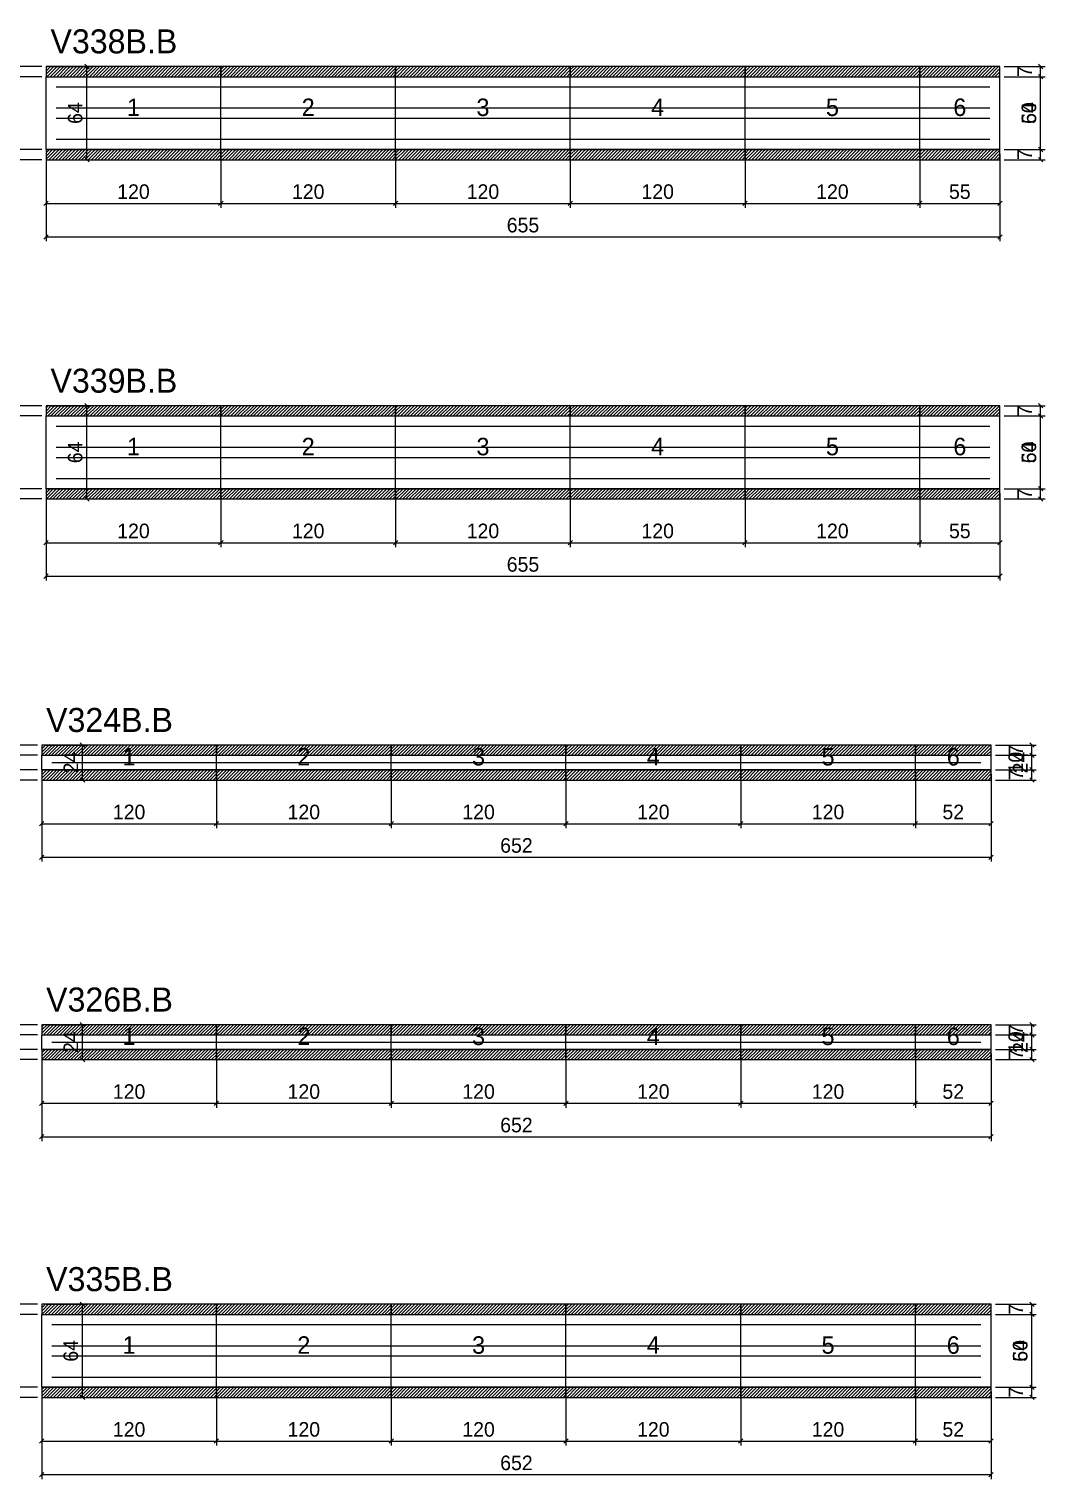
# Model space of a CAD drawing. Extents: x -9000 to 3070, y -16391 to 1250.
# Drawn here: x 901 to 1599, y -5240 to -4244 of the extents above; entities that cross this region are included whole.
import ezdxf
from ezdxf.enums import TextEntityAlignment as Align

# ---------------------------------------------------------------- set-up
doc = ezdxf.new("R2010")
doc.units = 0
for name, color, linetype in [('5', 5, 'Continuous'), ('COTA', 241, 'Continuous'), ('NOMENCLATURA', 7, 'Continuous'), ('Painéis', 200, 'Continuous'), ('SARR_2.2x5', 40, 'Continuous'), ('SARR_2.2x7', 40, 'Continuous'), ('SCO-___-LAJ', 224, 'Continuous')]:
    doc.layers.add(name, color=color, linetype=linetype)
doc.dimstyles.new('PAINEL', dxfattribs={"dimtxt": 10, "dimasz": 3, "dimexe": 3, "dimexo": 3, "dimgap": 3, "dimtad": 1, "dimblk": 'OBLIQUE', "dimblk1": 'OBLIQUE', "dimcen": 2.5, "dimclrd": 4, "dimclre": 4, "dimclrt": 240, "dimazin": 3, "dimtfac": 1, "dimtmove": 0, "dimatfit": 3})

# ---------------------------------------------------------------- blocks, each defined once
blk = doc.blocks.new('_OBLIQUE')
at = {"color": 0, "linetype": 'BYBLOCK'}
blk.add_line((-0.5, -0.5), (0.5, 0.5), dxfattribs=at)

msp = doc.modelspace()

# ---------------------------------------------------------------- hatches: boundary and pattern name
at = {"layer": 'COTA'}
h = msp.add_hatch(dxfattribs=at)
h.set_pattern_fill('ANSI31', scale=0.5)
h.paths.add_polyline_path([(913, -4277), (1033, -4277), (1033, -4270), (913, -4270)])
h = msp.add_hatch(dxfattribs=at)
h.set_pattern_fill('ANSI31', scale=0.5)
h.paths.add_polyline_path([(1033, -4277), (1153, -4277), (1153, -4270), (1033, -4270)])
h = msp.add_hatch(dxfattribs=at)
h.set_pattern_fill('ANSI31', scale=0.5)
h.paths.add_polyline_path([(1153, -4277), (1273, -4277), (1273, -4270), (1153, -4270)])
h = msp.add_hatch(dxfattribs=at)
h.set_pattern_fill('ANSI31', scale=0.5)
h.paths.add_polyline_path([(1273, -4277), (1393, -4277), (1393, -4270), (1273, -4270)])
h = msp.add_hatch(dxfattribs=at)
h.set_pattern_fill('ANSI31', scale=0.5)
h.paths.add_polyline_path([(1393, -4277), (1513, -4277), (1513, -4270), (1393, -4270)])
h = msp.add_hatch(dxfattribs=at)
h.set_pattern_fill('ANSI31', scale=0.5)
h.paths.add_polyline_path([(1513, -4277), (1568, -4277), (1568, -4270), (1513, -4270)])
h = msp.add_hatch(dxfattribs=at)
h.set_pattern_fill('ANSI31', scale=0.5)
h.paths.add_polyline_path([(913, -4334), (1033, -4334), (1033, -4327), (913, -4327)])
h = msp.add_hatch(dxfattribs=at)
h.set_pattern_fill('ANSI31', scale=0.5)
h.paths.add_polyline_path([(1033, -4334), (1153, -4334), (1153, -4327), (1033, -4327)])
h = msp.add_hatch(dxfattribs=at)
h.set_pattern_fill('ANSI31', scale=0.5)
h.paths.add_polyline_path([(1153, -4334), (1273, -4334), (1273, -4327), (1153, -4327)])
h = msp.add_hatch(dxfattribs=at)
h.set_pattern_fill('ANSI31', scale=0.5)
h.paths.add_polyline_path([(1273, -4334), (1393, -4334), (1393, -4327), (1273, -4327)])
h = msp.add_hatch(dxfattribs=at)
h.set_pattern_fill('ANSI31', scale=0.5)
h.paths.add_polyline_path([(1393, -4334), (1513, -4334), (1513, -4327), (1393, -4327)])
h = msp.add_hatch(dxfattribs=at)
h.set_pattern_fill('ANSI31', scale=0.5)
h.paths.add_polyline_path([(1513, -4334), (1568, -4334), (1568, -4327), (1513, -4327)])
h = msp.add_hatch(dxfattribs=at)
h.set_pattern_fill('ANSI31', scale=0.5)
h.paths.add_polyline_path([(913, -4510), (1033, -4510), (1033, -4503), (913, -4503)])
h = msp.add_hatch(dxfattribs=at)
h.set_pattern_fill('ANSI31', scale=0.5)
h.paths.add_polyline_path([(1033, -4510), (1153, -4510), (1153, -4503), (1033, -4503)])
h = msp.add_hatch(dxfattribs=at)
h.set_pattern_fill('ANSI31', scale=0.5)
h.paths.add_polyline_path([(1153, -4510), (1273, -4510), (1273, -4503), (1153, -4503)])
h = msp.add_hatch(dxfattribs=at)
h.set_pattern_fill('ANSI31', scale=0.5)
h.paths.add_polyline_path([(1273, -4510), (1393, -4510), (1393, -4503), (1273, -4503)])
h = msp.add_hatch(dxfattribs=at)
h.set_pattern_fill('ANSI31', scale=0.5)
h.paths.add_polyline_path([(1393, -4510), (1513, -4510), (1513, -4503), (1393, -4503)])
h = msp.add_hatch(dxfattribs=at)
h.set_pattern_fill('ANSI31', scale=0.5)
h.paths.add_polyline_path([(1513, -4510), (1568, -4510), (1568, -4503), (1513, -4503)])
h = msp.add_hatch(dxfattribs=at)
h.set_pattern_fill('ANSI31', scale=0.5)
h.paths.add_polyline_path([(913, -4567), (1033, -4567), (1033, -4560), (913, -4560)])
h = msp.add_hatch(dxfattribs=at)
h.set_pattern_fill('ANSI31', scale=0.5)
h.paths.add_polyline_path([(1033, -4567), (1153, -4567), (1153, -4560), (1033, -4560)])
h = msp.add_hatch(dxfattribs=at)
h.set_pattern_fill('ANSI31', scale=0.5)
h.paths.add_polyline_path([(1153, -4567), (1273, -4567), (1273, -4560), (1153, -4560)])
h = msp.add_hatch(dxfattribs=at)
h.set_pattern_fill('ANSI31', scale=0.5)
h.paths.add_polyline_path([(1273, -4567), (1393, -4567), (1393, -4560), (1273, -4560)])
h = msp.add_hatch(dxfattribs=at)
h.set_pattern_fill('ANSI31', scale=0.5)
h.paths.add_polyline_path([(1393, -4567), (1513, -4567), (1513, -4560), (1393, -4560)])
h = msp.add_hatch(dxfattribs=at)
h.set_pattern_fill('ANSI31', scale=0.5)
h.paths.add_polyline_path([(1513, -4567), (1568, -4567), (1568, -4560), (1513, -4560)])
h = msp.add_hatch(dxfattribs=at)
h.set_pattern_fill('ANSI31', scale=0.5)
h.paths.add_polyline_path([(910, -4743), (1030, -4743), (1030, -4736), (910, -4736)])
h = msp.add_hatch(dxfattribs=at)
h.set_pattern_fill('ANSI31', scale=0.5)
h.paths.add_polyline_path([(1030, -4743), (1150, -4743), (1150, -4736), (1030, -4736)])
h = msp.add_hatch(dxfattribs=at)
h.set_pattern_fill('ANSI31', scale=0.5)
h.paths.add_polyline_path([(1150, -4743), (1270, -4743), (1270, -4736), (1150, -4736)])
h = msp.add_hatch(dxfattribs=at)
h.set_pattern_fill('ANSI31', scale=0.5)
h.paths.add_polyline_path([(1270, -4743), (1390, -4743), (1390, -4736), (1270, -4736)])
h = msp.add_hatch(dxfattribs=at)
h.set_pattern_fill('ANSI31', scale=0.5)
h.paths.add_polyline_path([(1390, -4743), (1510, -4743), (1510, -4736), (1390, -4736)])
h = msp.add_hatch(dxfattribs=at)
h.set_pattern_fill('ANSI31', scale=0.5)
h.paths.add_polyline_path([(1510, -4743), (1562, -4743), (1562, -4736), (1510, -4736)])
h = msp.add_hatch(dxfattribs=at)
h.set_pattern_fill('ANSI31', scale=0.5)
h.paths.add_polyline_path([(910, -4760), (1030, -4760), (1030, -4753), (910, -4753)])
h = msp.add_hatch(dxfattribs=at)
h.set_pattern_fill('ANSI31', scale=0.5)
h.paths.add_polyline_path([(1030, -4760), (1150, -4760), (1150, -4753), (1030, -4753)])
h = msp.add_hatch(dxfattribs=at)
h.set_pattern_fill('ANSI31', scale=0.5)
h.paths.add_polyline_path([(1150, -4760), (1270, -4760), (1270, -4753), (1150, -4753)])
h = msp.add_hatch(dxfattribs=at)
h.set_pattern_fill('ANSI31', scale=0.5)
h.paths.add_polyline_path([(1270, -4760), (1390, -4760), (1390, -4753), (1270, -4753)])
h = msp.add_hatch(dxfattribs=at)
h.set_pattern_fill('ANSI31', scale=0.5)
h.paths.add_polyline_path([(1390, -4760), (1510, -4760), (1510, -4753), (1390, -4753)])
h = msp.add_hatch(dxfattribs=at)
h.set_pattern_fill('ANSI31', scale=0.5)
h.paths.add_polyline_path([(1510, -4760), (1562, -4760), (1562, -4753), (1510, -4753)])
h = msp.add_hatch(dxfattribs=at)
h.set_pattern_fill('ANSI31', scale=0.5)
h.paths.add_polyline_path([(910, -4935), (1030, -4935), (1030, -4928), (910, -4928)])
h = msp.add_hatch(dxfattribs=at)
h.set_pattern_fill('ANSI31', scale=0.5)
h.paths.add_polyline_path([(1030, -4935), (1150, -4935), (1150, -4928), (1030, -4928)])
h = msp.add_hatch(dxfattribs=at)
h.set_pattern_fill('ANSI31', scale=0.5)
h.paths.add_polyline_path([(1150, -4935), (1270, -4935), (1270, -4928), (1150, -4928)])
h = msp.add_hatch(dxfattribs=at)
h.set_pattern_fill('ANSI31', scale=0.5)
h.paths.add_polyline_path([(1270, -4935), (1390, -4935), (1390, -4928), (1270, -4928)])
h = msp.add_hatch(dxfattribs=at)
h.set_pattern_fill('ANSI31', scale=0.5)
h.paths.add_polyline_path([(1390, -4935), (1510, -4935), (1510, -4928), (1390, -4928)])
h = msp.add_hatch(dxfattribs=at)
h.set_pattern_fill('ANSI31', scale=0.5)
h.paths.add_polyline_path([(1510, -4935), (1562, -4935), (1562, -4928), (1510, -4928)])
h = msp.add_hatch(dxfattribs=at)
h.set_pattern_fill('ANSI31', scale=0.5)
h.paths.add_polyline_path([(910, -4952), (1030, -4952), (1030, -4945), (910, -4945)])
h = msp.add_hatch(dxfattribs=at)
h.set_pattern_fill('ANSI31', scale=0.5)
h.paths.add_polyline_path([(1030, -4952), (1150, -4952), (1150, -4945), (1030, -4945)])
h = msp.add_hatch(dxfattribs=at)
h.set_pattern_fill('ANSI31', scale=0.5)
h.paths.add_polyline_path([(1150, -4952), (1270, -4952), (1270, -4945), (1150, -4945)])
h = msp.add_hatch(dxfattribs=at)
h.set_pattern_fill('ANSI31', scale=0.5)
h.paths.add_polyline_path([(1270, -4952), (1390, -4952), (1390, -4945), (1270, -4945)])
h = msp.add_hatch(dxfattribs=at)
h.set_pattern_fill('ANSI31', scale=0.5)
h.paths.add_polyline_path([(1390, -4952), (1510, -4952), (1510, -4945), (1390, -4945)])
h = msp.add_hatch(dxfattribs=at)
h.set_pattern_fill('ANSI31', scale=0.5)
h.paths.add_polyline_path([(1510, -4952), (1562, -4952), (1562, -4945), (1510, -4945)])
h = msp.add_hatch(dxfattribs=at)
h.set_pattern_fill('ANSI31', scale=0.5)
h.paths.add_polyline_path([(910, -5127), (1030, -5127), (1030, -5120), (910, -5120)])
h = msp.add_hatch(dxfattribs=at)
h.set_pattern_fill('ANSI31', scale=0.5)
h.paths.add_polyline_path([(1030, -5127), (1150, -5127), (1150, -5120), (1030, -5120)])
h = msp.add_hatch(dxfattribs=at)
h.set_pattern_fill('ANSI31', scale=0.5)
h.paths.add_polyline_path([(1150, -5127), (1270, -5127), (1270, -5120), (1150, -5120)])
h = msp.add_hatch(dxfattribs=at)
h.set_pattern_fill('ANSI31', scale=0.5)
h.paths.add_polyline_path([(1270, -5127), (1390, -5127), (1390, -5120), (1270, -5120)])
h = msp.add_hatch(dxfattribs=at)
h.set_pattern_fill('ANSI31', scale=0.5)
h.paths.add_polyline_path([(1390, -5127), (1510, -5127), (1510, -5120), (1390, -5120)])
h = msp.add_hatch(dxfattribs=at)
h.set_pattern_fill('ANSI31', scale=0.5)
h.paths.add_polyline_path([(1510, -5127), (1562, -5127), (1562, -5120), (1510, -5120)])
h = msp.add_hatch(dxfattribs=at)
h.set_pattern_fill('ANSI31', scale=0.5)
h.paths.add_polyline_path([(910, -5184), (1030, -5184), (1030, -5177), (910, -5177)])
h = msp.add_hatch(dxfattribs=at)
h.set_pattern_fill('ANSI31', scale=0.5)
h.paths.add_polyline_path([(1030, -5184), (1150, -5184), (1150, -5177), (1030, -5177)])
h = msp.add_hatch(dxfattribs=at)
h.set_pattern_fill('ANSI31', scale=0.5)
h.paths.add_polyline_path([(1150, -5184), (1270, -5184), (1270, -5177), (1150, -5177)])
h = msp.add_hatch(dxfattribs=at)
h.set_pattern_fill('ANSI31', scale=0.5)
h.paths.add_polyline_path([(1270, -5184), (1390, -5184), (1390, -5177), (1270, -5177)])
h = msp.add_hatch(dxfattribs=at)
h.set_pattern_fill('ANSI31', scale=0.5)
h.paths.add_polyline_path([(1390, -5184), (1510, -5184), (1510, -5177), (1390, -5177)])
h = msp.add_hatch(dxfattribs=at)
h.set_pattern_fill('ANSI31', scale=0.5)
h.paths.add_polyline_path([(1510, -5184), (1562, -5184), (1562, -5177), (1510, -5177)])

# ---------------------------------------------------------------- linework, layer by layer
at = {"layer": 'Painéis'}
for p, q in [((913, -4277), (1033, -4277)), ((913, -4327), (913, -4277)), ((1033, -4327), (1033, -4277)), ((1033, -4327), (1033, -4277)), ((1033, -4277), (1153, -4277)), ((1033, -4327), (1033, -4277)), ((1153, -4327), (1153, -4277)), ((1153, -4327), (1153, -4277)), ((1153, -4277), (1273, -4277)), ((1153, -4327), (1153, -4277)), ((1273, -4327), (1273, -4277)), ((1273, -4327), (1273, -4277)), ((1273, -4277), (1393, -4277)), ((1273, -4327), (1273, -4277)), ((1393, -4327), (1393, -4277)), ((1393, -4327), (1393, -4277)), ((1393, -4277), (1513, -4277)), ((1393, -4327), (1393, -4277)), ((1513, -4327), (1513, -4277)), ((1513, -4327), (1513, -4277)), ((1513, -4277), (1568, -4277)), ((1513, -4327), (1513, -4277)), ((1568, -4327), (1568, -4277)), ((913, -4327), (1033, -4327)), ((1033, -4327), (1153, -4327)), ((1153, -4327), (1273, -4327)), ((1273, -4327), (1393, -4327)), ((1393, -4327), (1513, -4327)), ((1513, -4327), (1568, -4327)), ((913, -4510), (1033, -4510)), ((913, -4560), (913, -4510)), ((1033, -4560), (1033, -4510)), ((1033, -4560), (1033, -4510)), ((1033, -4510), (1153, -4510)), ((1033, -4560), (1033, -4510)), ((1153, -4560), (1153, -4510)), ((1153, -4560), (1153, -4510)), ((1153, -4510), (1273, -4510)), ((1153, -4560), (1153, -4510)), ((1273, -4560), (1273, -4510)), ((1273, -4560), (1273, -4510)), ((1273, -4510), (1393, -4510)), ((1273, -4560), (1273, -4510)), ((1393, -4560), (1393, -4510)), ((1393, -4560), (1393, -4510)), ((1393, -4510), (1513, -4510)), ((1393, -4560), (1393, -4510)), ((1513, -4560), (1513, -4510)), ((1513, -4560), (1513, -4510)), ((1513, -4510), (1568, -4510)), ((1513, -4560), (1513, -4510)), ((1568, -4560), (1568, -4510)), ((913, -4560), (1033, -4560)), ((1033, -4560), (1153, -4560)), ((1153, -4560), (1273, -4560)), ((1273, -4560), (1393, -4560)), ((1393, -4560), (1513, -4560)), ((1513, -4560), (1568, -4560)), ((910, -4743), (1030, -4743)), ((910, -4753), (910, -4743)), ((1030, -4753), (1030, -4743)), ((1030, -4753), (1030, -4743)), ((1030, -4743), (1150, -4743)), ((1030, -4753), (1030, -4743)), ((1150, -4753), (1150, -4743)), ((1150, -4753), (1150, -4743)), ((1150, -4743), (1270, -4743)), ((1150, -4753), (1150, -4743)), ((1270, -4753), (1270, -4743)), ((1270, -4753), (1270, -4743)), ((1270, -4743), (1390, -4743)), ((1270, -4753), (1270, -4743)), ((1390, -4753), (1390, -4743)), ((1390, -4753), (1390, -4743)), ((1390, -4743), (1510, -4743)), ((1390, -4753), (1390, -4743)), ((1510, -4753), (1510, -4743)), ((1510, -4753), (1510, -4743)), ((1510, -4743), (1562, -4743)), ((1510, -4753), (1510, -4743)), ((1562, -4753), (1562, -4743)), ((910, -4753), (1030, -4753)), ((1030, -4753), (1150, -4753)), ((1150, -4753), (1270, -4753)), ((1270, -4753), (1390, -4753)), ((1390, -4753), (1510, -4753)), ((1510, -4753), (1562, -4753)), ((910, -4935), (1030, -4935)), ((910, -4945), (910, -4935)), ((1030, -4945), (1030, -4935)), ((1030, -4945), (1030, -4935)), ((1030, -4935), (1150, -4935)), ((1030, -4945), (1030, -4935)), ((1150, -4945), (1150, -4935)), ((1150, -4945), (1150, -4935)), ((1150, -4935), (1270, -4935)), ((1150, -4945), (1150, -4935)), ((1270, -4945), (1270, -4935)), ((1270, -4945), (1270, -4935)), ((1270, -4935), (1390, -4935)), ((1270, -4945), (1270, -4935)), ((1390, -4945), (1390, -4935)), ((1390, -4945), (1390, -4935)), ((1390, -4935), (1510, -4935)), ((1390, -4945), (1390, -4935)), ((1510, -4945), (1510, -4935)), ((1510, -4945), (1510, -4935)), ((1510, -4935), (1562, -4935)), ((1510, -4945), (1510, -4935)), ((1562, -4945), (1562, -4935)), ((910, -4945), (1030, -4945)), ((1030, -4945), (1150, -4945)), ((1150, -4945), (1270, -4945)), ((1270, -4945), (1390, -4945)), ((1390, -4945), (1510, -4945)), ((1510, -4945), (1562, -4945)), ((910, -5127), (1030, -5127)), ((910, -5177), (910, -5127)), ((1030, -5177), (1030, -5127)), ((1030, -5177), (1030, -5127)), ((1030, -5127), (1150, -5127)), ((1030, -5177), (1030, -5127)), ((1150, -5177), (1150, -5127)), ((1150, -5177), (1150, -5127)), ((1150, -5127), (1270, -5127)), ((1150, -5177), (1150, -5127)), ((1270, -5177), (1270, -5127)), ((1270, -5177), (1270, -5127)), ((1270, -5127), (1390, -5127)), ((1270, -5177), (1270, -5127)), ((1390, -5177), (1390, -5127)), ((1390, -5177), (1390, -5127)), ((1390, -5127), (1510, -5127)), ((1390, -5177), (1390, -5127)), ((1510, -5177), (1510, -5127)), ((1510, -5177), (1510, -5127)), ((1510, -5127), (1562, -5127)), ((1510, -5177), (1510, -5127)), ((1562, -5177), (1562, -5127)), ((910, -5177), (1030, -5177)), ((1030, -5177), (1150, -5177)), ((1150, -5177), (1270, -5177)), ((1270, -5177), (1390, -5177)), ((1390, -5177), (1510, -5177)), ((1510, -5177), (1562, -5177))]:
    msp.add_line(p, q, dxfattribs=at)
at = {"layer": 'SARR_2.2x5'}
for points in [[(917, -4748), (1030, -4748)], [(917, -4748), (1030, -4748)], [(1030, -4748), (1150, -4748)], [(1030, -4748), (1150, -4748)], [(1150, -4748), (1270, -4748)], [(1150, -4748), (1270, -4748)], [(1270, -4748), (1390, -4748)], [(1270, -4748), (1390, -4748)], [(1390, -4748), (1510, -4748)], [(1390, -4748), (1510, -4748)], [(1510, -4748), (1555, -4748)], [(1510, -4748), (1555, -4748)], [(917, -4940), (1030, -4940)], [(917, -4940), (1030, -4940)], [(1030, -4940), (1150, -4940)], [(1030, -4940), (1150, -4940)], [(1150, -4940), (1270, -4940)], [(1150, -4940), (1270, -4940)], [(1270, -4940), (1390, -4940)], [(1270, -4940), (1390, -4940)], [(1390, -4940), (1510, -4940)], [(1390, -4940), (1510, -4940)], [(1510, -4940), (1555, -4940)], [(1510, -4940), (1555, -4940)]]:
    msp.add_lwpolyline(points, dxfattribs=at)
at = {"layer": 'SARR_2.2x7'}
for points in [[(920, -4284), (1033, -4284)], [(920, -4284), (1033, -4284)], [(1033, -4284), (1153, -4284)], [(1033, -4284), (1153, -4284)], [(1153, -4284), (1273, -4284)], [(1153, -4284), (1273, -4284)], [(1273, -4284), (1393, -4284)], [(1273, -4284), (1393, -4284)], [(1393, -4284), (1513, -4284)], [(1393, -4284), (1513, -4284)], [(1513, -4284), (1561, -4284)], [(1513, -4284), (1561, -4284)], [(920, -4298.5), (1033, -4298.5)], [(920, -4298.5), (1033, -4298.5)], [(1033, -4298.5), (1153, -4298.5)], [(1033, -4298.5), (1153, -4298.5)], [(1153, -4298.5), (1273, -4298.5)], [(1153, -4298.5), (1273, -4298.5)], [(1273, -4298.5), (1393, -4298.5)], [(1273, -4298.5), (1393, -4298.5)], [(1393, -4298.5), (1513, -4298.5)], [(1393, -4298.5), (1513, -4298.5)], [(1513, -4298.5), (1561, -4298.5)], [(1513, -4298.5), (1561, -4298.5)], [(920, -4305.5), (1033, -4305.5)], [(920, -4305.5), (1033, -4305.5)], [(1033, -4305.5), (1153, -4305.5)], [(1033, -4305.5), (1153, -4305.5)], [(1153, -4305.5), (1273, -4305.5)], [(1153, -4305.5), (1273, -4305.5)], [(1273, -4305.5), (1393, -4305.5)], [(1273, -4305.5), (1393, -4305.5)], [(1393, -4305.5), (1513, -4305.5)], [(1393, -4305.5), (1513, -4305.5)], [(1513, -4305.5), (1561, -4305.5)], [(1513, -4305.5), (1561, -4305.5)], [(920, -4320), (1033, -4320)], [(920, -4320), (1033, -4320)], [(1033, -4320), (1153, -4320)], [(1033, -4320), (1153, -4320)], [(1153, -4320), (1273, -4320)], [(1153, -4320), (1273, -4320)], [(1273, -4320), (1393, -4320)], [(1273, -4320), (1393, -4320)], [(1393, -4320), (1513, -4320)], [(1393, -4320), (1513, -4320)], [(1513, -4320), (1561, -4320)], [(1513, -4320), (1561, -4320)], [(920, -4517), (1033, -4517)], [(920, -4517), (1033, -4517)], [(1033, -4517), (1153, -4517)], [(1033, -4517), (1153, -4517)], [(1153, -4517), (1273, -4517)], [(1153, -4517), (1273, -4517)], [(1273, -4517), (1393, -4517)], [(1273, -4517), (1393, -4517)], [(1393, -4517), (1513, -4517)], [(1393, -4517), (1513, -4517)], [(1513, -4517), (1561, -4517)], [(1513, -4517), (1561, -4517)], [(920, -4531.5), (1033, -4531.5)], [(920, -4531.5), (1033, -4531.5)], [(920, -4538.5), (1033, -4538.5)], [(920, -4538.5), (1033, -4538.5)], [(1033, -4531.5), (1153, -4531.5)], [(1033, -4531.5), (1153, -4531.5)], [(1033, -4538.5), (1153, -4538.5)], [(1033, -4538.5), (1153, -4538.5)], [(1153, -4531.5), (1273, -4531.5)], [(1153, -4531.5), (1273, -4531.5)], [(1153, -4538.5), (1273, -4538.5)], [(1153, -4538.5), (1273, -4538.5)], [(1273, -4531.5), (1393, -4531.5)], [(1273, -4531.5), (1393, -4531.5)], [(1273, -4538.5), (1393, -4538.5)], [(1273, -4538.5), (1393, -4538.5)], [(1393, -4531.5), (1513, -4531.5)], [(1393, -4531.5), (1513, -4531.5)], [(1393, -4538.5), (1513, -4538.5)], [(1393, -4538.5), (1513, -4538.5)], [(1513, -4531.5), (1561, -4531.5)], [(1513, -4531.5), (1561, -4531.5)], [(1513, -4538.5), (1561, -4538.5)], [(1513, -4538.5), (1561, -4538.5)], [(920, -4553), (1033, -4553)], [(920, -4553), (1033, -4553)], [(1033, -4553), (1153, -4553)], [(1033, -4553), (1153, -4553)], [(1153, -4553), (1273, -4553)], [(1153, -4553), (1273, -4553)], [(1273, -4553), (1393, -4553)], [(1273, -4553), (1393, -4553)], [(1393, -4553), (1513, -4553)], [(1393, -4553), (1513, -4553)], [(1513, -4553), (1561, -4553)], [(1513, -4553), (1561, -4553)], [(917, -5134), (1030, -5134)], [(917, -5134), (1030, -5134)], [(1030, -5134), (1150, -5134)], [(1030, -5134), (1150, -5134)], [(1150, -5134), (1270, -5134)], [(1150, -5134), (1270, -5134)], [(1270, -5134), (1390, -5134)], [(1270, -5134), (1390, -5134)], [(1390, -5134), (1510, -5134)], [(1390, -5134), (1510, -5134)], [(1510, -5134), (1555, -5134)], [(1510, -5134), (1555, -5134)], [(917, -5148.5), (1030, -5148.5)], [(917, -5148.5), (1030, -5148.5)], [(917, -5155.5), (1030, -5155.5)], [(917, -5155.5), (1030, -5155.5)], [(1030, -5148.5), (1150, -5148.5)], [(1030, -5148.5), (1150, -5148.5)], [(1030, -5155.5), (1150, -5155.5)], [(1030, -5155.5), (1150, -5155.5)], [(1150, -5148.5), (1270, -5148.5)], [(1150, -5148.5), (1270, -5148.5)], [(1150, -5155.5), (1270, -5155.5)], [(1150, -5155.5), (1270, -5155.5)], [(1270, -5148.5), (1390, -5148.5)], [(1270, -5148.5), (1390, -5148.5)], [(1270, -5155.5), (1390, -5155.5)], [(1270, -5155.5), (1390, -5155.5)], [(1390, -5148.5), (1510, -5148.5)], [(1390, -5148.5), (1510, -5148.5)], [(1390, -5155.5), (1510, -5155.5)], [(1390, -5155.5), (1510, -5155.5)], [(1510, -5148.5), (1555, -5148.5)], [(1510, -5148.5), (1555, -5148.5)], [(1510, -5155.5), (1555, -5155.5)], [(1510, -5155.5), (1555, -5155.5)], [(917, -5170), (1030, -5170)], [(917, -5170), (1030, -5170)], [(1030, -5170), (1150, -5170)], [(1030, -5170), (1150, -5170)], [(1150, -5170), (1270, -5170)], [(1150, -5170), (1270, -5170)], [(1270, -5170), (1390, -5170)], [(1270, -5170), (1390, -5170)], [(1390, -5170), (1510, -5170)], [(1390, -5170), (1510, -5170)], [(1510, -5170), (1555, -5170)], [(1510, -5170), (1555, -5170)]]:
    msp.add_lwpolyline(points, dxfattribs=at)
at = {"layer": 'SCO-___-LAJ'}
for points in [[(913, -4277), (1033, -4277), (1033, -4270), (913, -4270)], [(1033, -4277), (1153, -4277), (1153, -4270), (1033, -4270)], [(1153, -4277), (1273, -4277), (1273, -4270), (1153, -4270)], [(1273, -4277), (1393, -4277), (1393, -4270), (1273, -4270)], [(1393, -4277), (1513, -4277), (1513, -4270), (1393, -4270)], [(1513, -4277), (1568, -4277), (1568, -4270), (1513, -4270)], [(913, -4334), (1033, -4334), (1033, -4327), (913, -4327)], [(1033, -4334), (1153, -4334), (1153, -4327), (1033, -4327)], [(1153, -4334), (1273, -4334), (1273, -4327), (1153, -4327)], [(1273, -4334), (1393, -4334), (1393, -4327), (1273, -4327)], [(1393, -4334), (1513, -4334), (1513, -4327), (1393, -4327)], [(1513, -4334), (1568, -4334), (1568, -4327), (1513, -4327)], [(913, -4510), (1033, -4510), (1033, -4503), (913, -4503)], [(1033, -4510), (1153, -4510), (1153, -4503), (1033, -4503)], [(1153, -4510), (1273, -4510), (1273, -4503), (1153, -4503)], [(1273, -4510), (1393, -4510), (1393, -4503), (1273, -4503)], [(1393, -4510), (1513, -4510), (1513, -4503), (1393, -4503)], [(1513, -4510), (1568, -4510), (1568, -4503), (1513, -4503)], [(913, -4567), (1033, -4567), (1033, -4560), (913, -4560)], [(1033, -4567), (1153, -4567), (1153, -4560), (1033, -4560)], [(1153, -4567), (1273, -4567), (1273, -4560), (1153, -4560)], [(1273, -4567), (1393, -4567), (1393, -4560), (1273, -4560)], [(1393, -4567), (1513, -4567), (1513, -4560), (1393, -4560)], [(1513, -4567), (1568, -4567), (1568, -4560), (1513, -4560)], [(910, -4743), (1030, -4743), (1030, -4736), (910, -4736)], [(1030, -4743), (1150, -4743), (1150, -4736), (1030, -4736)], [(1150, -4743), (1270, -4743), (1270, -4736), (1150, -4736)], [(1270, -4743), (1390, -4743), (1390, -4736), (1270, -4736)], [(1390, -4743), (1510, -4743), (1510, -4736), (1390, -4736)], [(1510, -4743), (1562, -4743), (1562, -4736), (1510, -4736)], [(910, -4760), (1030, -4760), (1030, -4753), (910, -4753)], [(1030, -4760), (1150, -4760), (1150, -4753), (1030, -4753)], [(1150, -4760), (1270, -4760), (1270, -4753), (1150, -4753)], [(1270, -4760), (1390, -4760), (1390, -4753), (1270, -4753)], [(1390, -4760), (1510, -4760), (1510, -4753), (1390, -4753)], [(1510, -4760), (1562, -4760), (1562, -4753), (1510, -4753)], [(910, -4935), (1030, -4935), (1030, -4928), (910, -4928)], [(1030, -4935), (1150, -4935), (1150, -4928), (1030, -4928)], [(1150, -4935), (1270, -4935), (1270, -4928), (1150, -4928)], [(1270, -4935), (1390, -4935), (1390, -4928), (1270, -4928)], [(1390, -4935), (1510, -4935), (1510, -4928), (1390, -4928)], [(1510, -4935), (1562, -4935), (1562, -4928), (1510, -4928)], [(910, -4952), (1030, -4952), (1030, -4945), (910, -4945)], [(1030, -4952), (1150, -4952), (1150, -4945), (1030, -4945)], [(1150, -4952), (1270, -4952), (1270, -4945), (1150, -4945)], [(1270, -4952), (1390, -4952), (1390, -4945), (1270, -4945)], [(1390, -4952), (1510, -4952), (1510, -4945), (1390, -4945)], [(1510, -4952), (1562, -4952), (1562, -4945), (1510, -4945)], [(910, -5127), (1030, -5127), (1030, -5120), (910, -5120)], [(1030, -5127), (1150, -5127), (1150, -5120), (1030, -5120)], [(1150, -5127), (1270, -5127), (1270, -5120), (1150, -5120)], [(1270, -5127), (1390, -5127), (1390, -5120), (1270, -5120)], [(1390, -5127), (1510, -5127), (1510, -5120), (1390, -5120)], [(1510, -5127), (1562, -5127), (1562, -5120), (1510, -5120)], [(910, -5184), (1030, -5184), (1030, -5177), (910, -5177)], [(1030, -5184), (1150, -5184), (1150, -5177), (1030, -5177)], [(1150, -5184), (1270, -5184), (1270, -5177), (1150, -5177)], [(1270, -5184), (1390, -5184), (1390, -5177), (1270, -5177)], [(1390, -5184), (1510, -5184), (1510, -5177), (1390, -5177)], [(1510, -5184), (1562, -5184), (1562, -5177), (1510, -5177)]]:
    msp.add_lwpolyline(points, close=True, dxfattribs=at)

# ---------------------------------------------------------------- texts
at = {"layer": '5'}
for s, p in [('1', (973, -4298)), ('2', (1093, -4298)), ('3', (1213, -4298)), ('4', (1333, -4298)), ('5', (1453, -4298)), ('6', (1540.5, -4298)), ('1', (973, -4531)), ('2', (1093, -4531)), ('3', (1213, -4531)), ('4', (1333, -4531)), ('5', (1453, -4531)), ('6', (1540.5, -4531)), ('1', (970, -4744)), ('2', (1090, -4744)), ('3', (1210, -4744)), ('4', (1330, -4744)), ('5', (1450, -4744)), ('6', (1536, -4744)), ('1', (970, -4936)), ('2', (1090, -4936)), ('3', (1210, -4936)), ('4', (1330, -4936)), ('5', (1450, -4936)), ('6', (1536, -4936)), ('1', (970, -5148)), ('2', (1090, -5148)), ('3', (1210, -5148)), ('4', (1330, -5148)), ('5', (1450, -5148)), ('6', (1536, -5148))]:
    msp.add_text(s, height=12, dxfattribs=at).set_placement(p, align=Align.MIDDLE_CENTER)
at = {"layer": 'NOMENCLATURA'}
for s, p in [('V338B.B', (916, -4261)), ('V339B.B', (916, -4494)), ('V324B.B', (913, -4727)), ('V326B.B', (913, -4919)), ('V335B.B', (913, -5111))]:
    msp.add_text(s, height=16.5, dxfattribs=at).set_placement(p)

# ---------------------------------------------------------------- dimensions: what is measured, and where the dimension line sits
at = {"layer": 'COTA'}
for base, p1, p2 in [((885, -4277), (913, -4277), (913, -4270)), ((941, -4334), (913, -4334), (913, -4270)), ((1596, -4334), (1568, -4334), (1568, -4270)), ((1596, -4277), (1568, -4277), (1568, -4270)), ((885, -4327), (913, -4327), (913, -4277)), ((1596, -4327), (1568, -4327), (1568, -4277)), ((885, -4334), (913, -4334), (913, -4327)), ((1596, -4334), (1568, -4334), (1568, -4327)), ((885, -4510), (913, -4510), (913, -4503)), ((885, -4560), (913, -4560), (913, -4510)), ((941, -4567), (913, -4567), (913, -4503)), ((1596, -4567), (1568, -4567), (1568, -4503)), ((1596, -4510), (1568, -4510), (1568, -4503)), ((1596, -4560), (1568, -4560), (1568, -4510)), ((885, -4567), (913, -4567), (913, -4560)), ((1596, -4567), (1568, -4567), (1568, -4560)), ((882, -4743), (910, -4743), (910, -4736)), ((938, -4760), (910, -4760), (910, -4736)), ((1590, -4760), (1562, -4760), (1562, -4736)), ((1590, -4743), (1562, -4743), (1562, -4736)), ((882, -4753), (910, -4753), (910, -4743)), ((1590, -4753), (1562, -4753), (1562, -4743)), ((882, -4760), (910, -4760), (910, -4753)), ((1590, -4760), (1562, -4760), (1562, -4753)), ((882, -4935), (910, -4935), (910, -4928)), ((938, -4952), (910, -4952), (910, -4928)), ((1590, -4952), (1562, -4952), (1562, -4928)), ((1590, -4935), (1562, -4935), (1562, -4928)), ((882, -4945), (910, -4945), (910, -4935)), ((1590, -4945), (1562, -4945), (1562, -4935)), ((882, -4952), (910, -4952), (910, -4945)), ((1590, -4952), (1562, -4952), (1562, -4945)), ((882, -5127), (910, -5127), (910, -5120)), ((882, -5177), (910, -5177), (910, -5127)), ((938, -5184), (910, -5184), (910, -5120)), ((1590, -5184), (1562, -5184), (1562, -5120)), ((1590, -5127), (1562, -5127), (1562, -5120)), ((1590, -5177), (1562, -5177), (1562, -5127)), ((882, -5184), (910, -5184), (910, -5177)), ((1590, -5184), (1562, -5184), (1562, -5177))]:
    msp.add_linear_dim(base=base, p1=p1, p2=p2, angle=90, dimstyle='PAINEL', dxfattribs=at).render()
for base, p1, p2 in [((913, -4364), (913, -4327), (1033, -4327)), ((913, -4387), (913, -4327), (1568, -4327)), ((1033, -4364), (1033, -4327), (1153, -4327)), ((1153, -4364), (1153, -4327), (1273, -4327)), ((1273, -4364), (1273, -4327), (1393, -4327)), ((1393, -4364), (1393, -4327), (1513, -4327)), ((1513, -4364), (1513, -4327), (1568, -4327)), ((913, -4597), (913, -4560), (1033, -4560)), ((913, -4620), (913, -4560), (1568, -4560)), ((1033, -4597), (1033, -4560), (1153, -4560)), ((1153, -4597), (1153, -4560), (1273, -4560)), ((1273, -4597), (1273, -4560), (1393, -4560)), ((1393, -4597), (1393, -4560), (1513, -4560)), ((1513, -4597), (1513, -4560), (1568, -4560)), ((910, -4790), (910, -4753), (1030, -4753)), ((910, -4813), (910, -4753), (1562, -4753)), ((1030, -4790), (1030, -4753), (1150, -4753)), ((1150, -4790), (1150, -4753), (1270, -4753)), ((1270, -4790), (1270, -4753), (1390, -4753)), ((1390, -4790), (1390, -4753), (1510, -4753)), ((1510, -4790), (1510, -4753), (1562, -4753)), ((910, -4982), (910, -4945), (1030, -4945)), ((910, -5005), (910, -4945), (1562, -4945)), ((1030, -4982), (1030, -4945), (1150, -4945)), ((1150, -4982), (1150, -4945), (1270, -4945)), ((1270, -4982), (1270, -4945), (1390, -4945)), ((1390, -4982), (1390, -4945), (1510, -4945)), ((1510, -4982), (1510, -4945), (1562, -4945)), ((910, -5214), (910, -5177), (1030, -5177)), ((910, -5237), (910, -5177), (1562, -5177)), ((1030, -5214), (1030, -5177), (1150, -5177)), ((1150, -5214), (1150, -5177), (1270, -5177)), ((1270, -5214), (1270, -5177), (1390, -5177)), ((1390, -5214), (1390, -5177), (1510, -5177)), ((1510, -5214), (1510, -5177), (1562, -5177))]:
    msp.add_linear_dim(base=base, p1=p1, p2=p2, dimstyle='PAINEL', dxfattribs=at).render()

doc.saveas('drawing.dxf')
